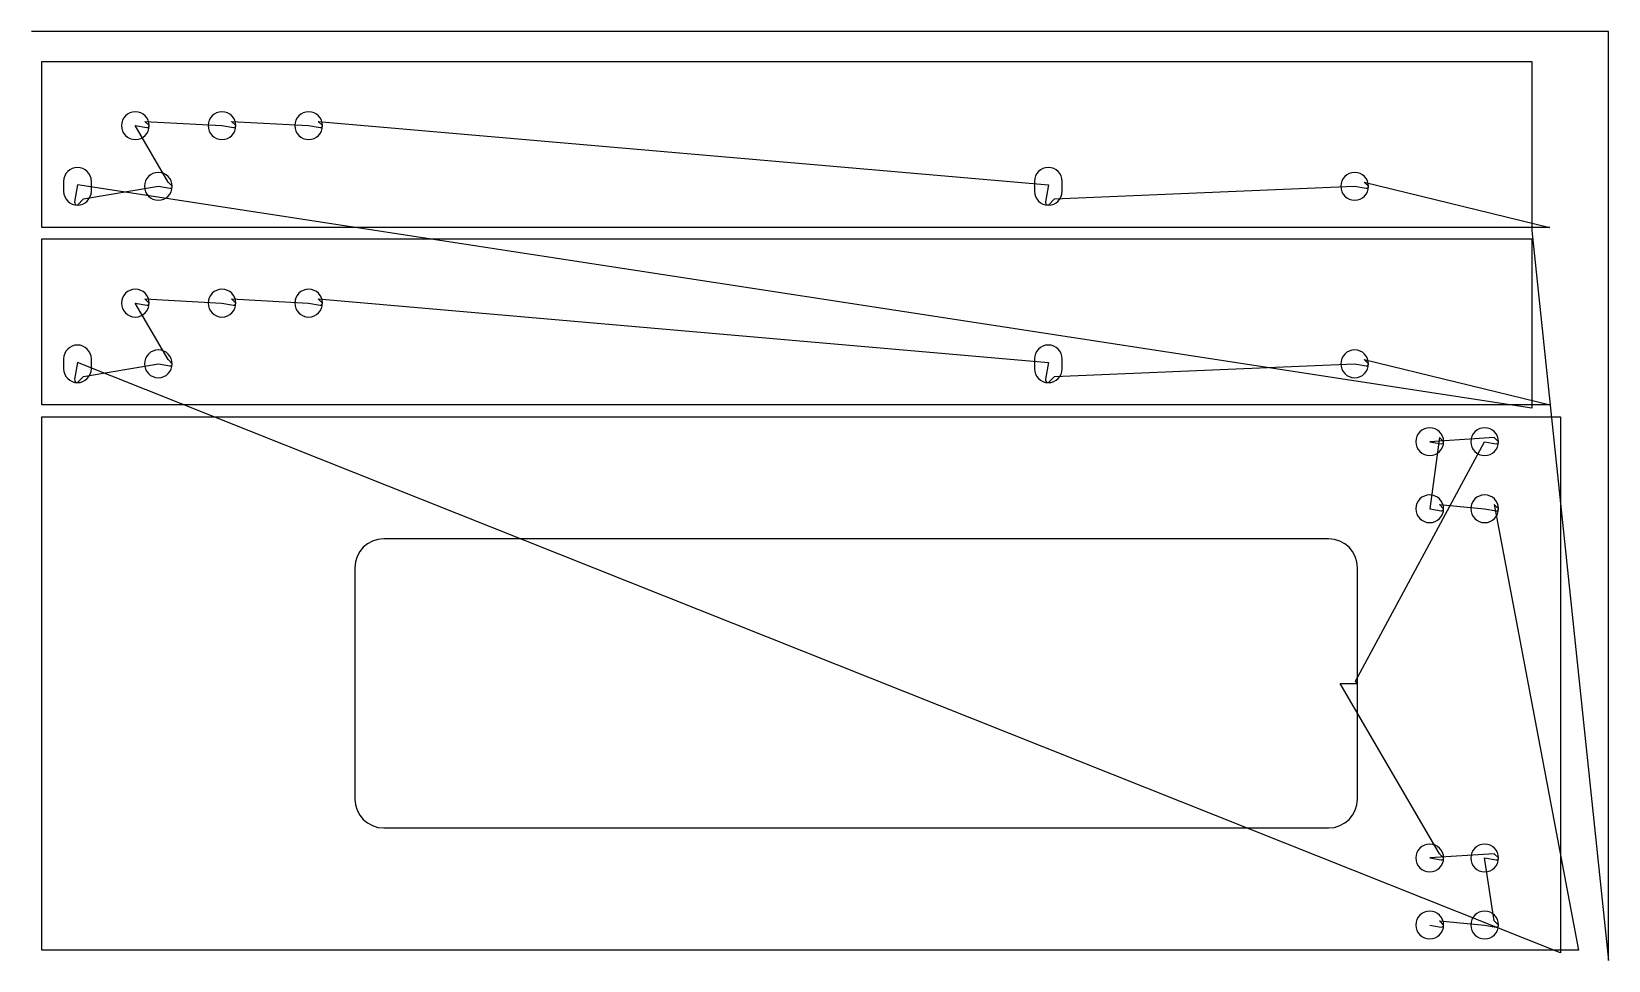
# Model space of a CAD drawing. Header units: metres. Extents: x 0 to 2729, y 0 to 1607.
import ezdxf

# ---------------------------------------------------------------- set-up
doc = ezdxf.new("R2010")
doc.units = ezdxf.units.M

msp = doc.modelspace()

# ---------------------------------------------------------------- linework, layer by layer
at = {"layer": 'TOOL_0'}
for p, q in [((1, 1606.636), (0, 1606.636)), ((2728.748, 1606.636), (1, 1606.636)), ((2728.748, 1.007), (2728.748, 1606.636)), ((18, 1267.96), (18, 1554.96)), ((18, 1554.96), (2596, 1554.96)), ((2596, 1554.96), (2596, 1267.96)), ((203.5, 1443.96), (196.227, 1451.233)), ((196.227, 1451.233), (329.5, 1443.96)), ((353.5, 1443.96), (346.227, 1451.233)), ((346.227, 1451.233), (479.5, 1443.96)), ((503.5, 1443.96), (496.227, 1451.233)), ((496.227, 1451.233), (1759.5, 1341.46)), ((236.227, 1346.233), (179.5, 1443.96)), ((179.5, 1443.96), (199.5, 1440.579)), ((329.5, 1443.96), (349.5, 1440.579)), ((479.5, 1443.96), (499.5, 1440.579)), ((55.5, 1347.46), (55.5, 1330.46)), ((79.5, 1341.46), (74.57, 1312.293)), ((2596, 955.293), (79.5, 1341.46)), ((90.107, 1317.067), (219.5, 1338.96)), ((103.5, 1330.46), (103.5, 1347.46)), ((219.5, 1338.96), (239.5, 1335.579)), ((243.5, 1338.96), (236.227, 1346.233)), ((1735.5, 1347.46), (1735.5, 1330.46)), ((1759.5, 1341.46), (1754.57, 1312.293)), ((1770.107, 1317.067), (2289.5, 1338.96)), ((1783.5, 1330.46), (1783.5, 1347.46)), ((2289.5, 1338.96), (2309.5, 1335.579)), ((2313.5, 1338.96), (2306.227, 1346.233)), ((2306.227, 1346.233), (2627.248, 1267.96)), ((79.5, 1306.46), (90.107, 1317.067)), ((1759.5, 1306.46), (1770.107, 1317.067)), ((2596, 1267.96), (18, 1267.96)), ((2627.248, 1267.96), (2596, 1267.96)), ((2596, 1267.96), (2596, 1262.56)), ((2596, 1262.56), (2728.748, 0.007)), ((18, 960.923), (18, 1247.923)), ((18, 1247.923), (2596, 1247.923)), ((2596, 1247.923), (2596, 960.923)), ((236.227, 1039.191), (179.5, 1136.918)), ((179.5, 1136.918), (199.5, 1133.538)), ((203.5, 1136.919), (196.227, 1144.192)), ((196.227, 1144.192), (329.5, 1136.919)), ((329.5, 1136.919), (349.5, 1133.539)), ((353.5, 1136.92), (346.227, 1144.193)), ((346.227, 1144.193), (479.5, 1136.92)), ((479.5, 1136.92), (499.5, 1133.54)), ((503.5, 1136.921), (496.227, 1144.194)), ((496.227, 1144.194), (1759.5, 1034.421)), ((55.5, 1040.417), (55.5, 1023.417)), ((103.5, 1023.417), (103.5, 1040.417)), ((243.5, 1031.918), (236.227, 1039.191)), ((1735.5, 1040.422), (1735.5, 1023.422)), ((1783.5, 1023.422), (1783.5, 1040.422)), ((2313.5, 1031.923), (2306.227, 1039.196)), ((2306.227, 1039.196), (2627.767, 960.923)), ((79.5, 1034.416), (74.57, 1005.25)), ((2646, 12.945), (79.5, 1034.416)), ((79.5, 999.417), (90.107, 1010.024)), ((90.107, 1010.024), (219.5, 1031.917)), ((219.5, 1031.917), (239.5, 1028.537)), ((1759.5, 1034.421), (1754.57, 1005.255)), ((1759.5, 999.422), (1770.107, 1010.029)), ((1770.107, 1010.029), (2289.5, 1031.922)), ((2289.5, 1031.922), (2309.5, 1028.542)), ((2596, 960.923), (18, 960.923)), ((2627.767, 960.923), (2596, 960.923)), ((2596, 960.923), (2596, 955.293)), ((18, 18.001), (18, 940.401)), ((18, 940.401), (2646, 940.401)), ((2646, 940.401), (2646, 18.001)), ((2531.227, 904.474), (2419.5, 897.201)), ((2436.227, 904.474), (2419.5, 781.201)), ((2443.5, 897.201), (2436.227, 904.474)), ((2538.5, 897.201), (2531.227, 904.474)), ((2290.802, 482.836), (2514.5, 897.201)), ((2419.5, 897.201), (2439.5, 893.82)), ((2514.5, 897.201), (2534.5, 893.82)), ((2419.5, 781.201), (2439.5, 777.82)), ((2443.5, 781.201), (2436.227, 788.474)), ((2436.227, 788.474), (2514.5, 781.201)), ((2514.5, 781.201), (2534.5, 777.82)), ((2538.5, 781.201), (2531.227, 788.474)), ((2531.227, 788.474), (2676.953, 18.001)), ((2244.5, 729.201), (609.5, 729.201)), ((559.5, 679.201), (559.5, 279.201)), ((2294.5, 479.201), (2294.5, 679.201)), ((2436.227, 184.474), (2264.363, 479.201)), ((2264.363, 479.201), (2294.5, 479.201)), ((2294.5, 479.201), (2290.802, 482.836)), ((2294.5, 279.201), (2294.5, 479.201)), ((609.5, 229.201), (2244.5, 229.201)), ((2531.227, 184.474), (2419.5, 177.201)), ((2419.5, 177.201), (2439.5, 173.82)), ((2443.5, 177.201), (2436.227, 184.474)), ((2531.227, 68.474), (2514.5, 177.201)), ((2514.5, 177.201), (2534.5, 173.82)), ((2538.5, 177.201), (2531.227, 184.474)), ((2419.5, 61.201), (2439.5, 57.82)), ((2443.5, 61.201), (2436.227, 68.474)), ((2436.227, 68.474), (2514.5, 61.201)), ((2514.5, 61.201), (2534.5, 57.82)), ((2538.5, 61.201), (2531.227, 68.474)), ((2646, 18.001), (18, 18.001)), ((2676.953, 18.001), (2646, 18.001)), ((2646, 18.001), (2646, 12.945)), ((2728.748, 0.007), (2728.748, 1.007)), ((2728.748, 1.007), (2728.748, 0.007)), ((2728.748, 0.007), (2728.748, 1.007))]:
    msp.add_line(p, q, dxfattribs=at)
for centre, radius, start, end in [((179.5, 1443.96), 24, 0, 180), ((329.5, 1443.96), 24, 0, 180), ((479.5, 1443.96), 24, 0, 180), ((179.5, 1443.96), 24, 180, 0), ((200.071, 1443.96), 3.429, 260.41406, 0), ((329.5, 1443.96), 24, 180, 0), ((350.071, 1443.96), 3.429, 260.41406, 0), ((479.5, 1443.96), 24, 180, 0), ((500.071, 1443.96), 3.429, 260.41406, 0), ((79.5, 1347.46), 24, 0, 180), ((1759.5, 1347.46), 24, 0, 180), ((219.5, 1338.96), 24, 0, 180), ((219.5, 1338.96), 24, 180, 0), ((240.071, 1338.96), 3.429, 260.41406, 0), ((2289.5, 1338.96), 24, 0, 180), ((2289.5, 1338.96), 24, 180, 0), ((2310.071, 1338.96), 3.429, 260.41406, 0), ((79.5, 1330.46), 24, 180, 270), ((79.5, 1311.46), 5, 170.409571, 270), ((79.5, 1330.46), 24, 270, 0), ((1759.5, 1330.46), 24, 180, 270), ((1759.5, 1311.46), 5, 170.409571, 270), ((1759.5, 1330.46), 24, 270, 0), ((179.5, 1136.919), 24, 0, 180), ((329.5, 1136.92), 24, 0, 180), ((479.5, 1136.921), 24, 0, 180), ((179.5, 1136.919), 24, 180, 0), ((200.071, 1136.919), 3.429, 260.41406, 0), ((329.5, 1136.92), 24, 180, 0), ((350.071, 1136.92), 3.429, 260.41406, 0), ((479.5, 1136.921), 24, 180, 0), ((500.071, 1136.921), 3.429, 260.41406, 0), ((79.5, 1040.417), 24, 0, 180), ((1759.5, 1040.422), 24, 0, 180), ((219.5, 1031.918), 24, 0, 180), ((2289.5, 1031.923), 24, 0, 180), ((79.5, 1023.417), 24, 180, 270), ((79.5, 1023.417), 24, 270, 0), ((219.5, 1031.918), 24, 180, 0), ((240.071, 1031.918), 3.429, 260.41406, 0), ((1759.5, 1023.422), 24, 180, 270), ((1759.5, 1023.422), 24, 270, 0), ((2289.5, 1031.923), 24, 180, 0), ((2310.071, 1031.923), 3.429, 260.41406, 0), ((79.5, 1004.417), 5, 170.409571, 270), ((1759.5, 1004.422), 5, 170.409571, 270), ((2419.5, 897.201), 24, 0, 180), ((2514.5, 897.201), 24, 0, 180), ((2419.5, 897.201), 24, 180, 0), ((2440.071, 897.201), 3.429, 260.41406, 0), ((2514.5, 897.201), 24, 180, 0), ((2535.071, 897.201), 3.429, 260.41406, 0), ((2419.5, 781.201), 24, 0, 180), ((2514.5, 781.201), 24, 0, 180), ((2419.5, 781.201), 24, 180, 0), ((2440.071, 781.201), 3.429, 260.41406, 0), ((2514.5, 781.201), 24, 180, 0), ((2535.071, 781.201), 3.429, 260.41406, 0), ((609.5, 679.201), 50, 90, 180), ((2244.5, 679.201), 50, 0, 90), ((609.5, 279.201), 50, 180, 270), ((2244.5, 279.201), 50, 270, 0), ((2419.5, 177.201), 24, 0, 180), ((2514.5, 177.201), 24, 0, 180), ((2419.5, 177.201), 24, 180, 0), ((2440.071, 177.201), 3.429, 260.41406, 0), ((2514.5, 177.201), 24, 180, 0), ((2535.071, 177.201), 3.429, 260.41406, 0), ((2419.5, 61.201), 24, 0, 180), ((2514.5, 61.201), 24, 0, 180), ((2419.5, 61.201), 24, 180, 0), ((2440.071, 61.201), 3.429, 260.41406, 0), ((2514.5, 61.201), 24, 180, 0), ((2535.071, 61.201), 3.429, 260.41406, 0)]:
    msp.add_arc(centre, radius, start, end, dxfattribs=at)

doc.saveas('drawing.dxf')
